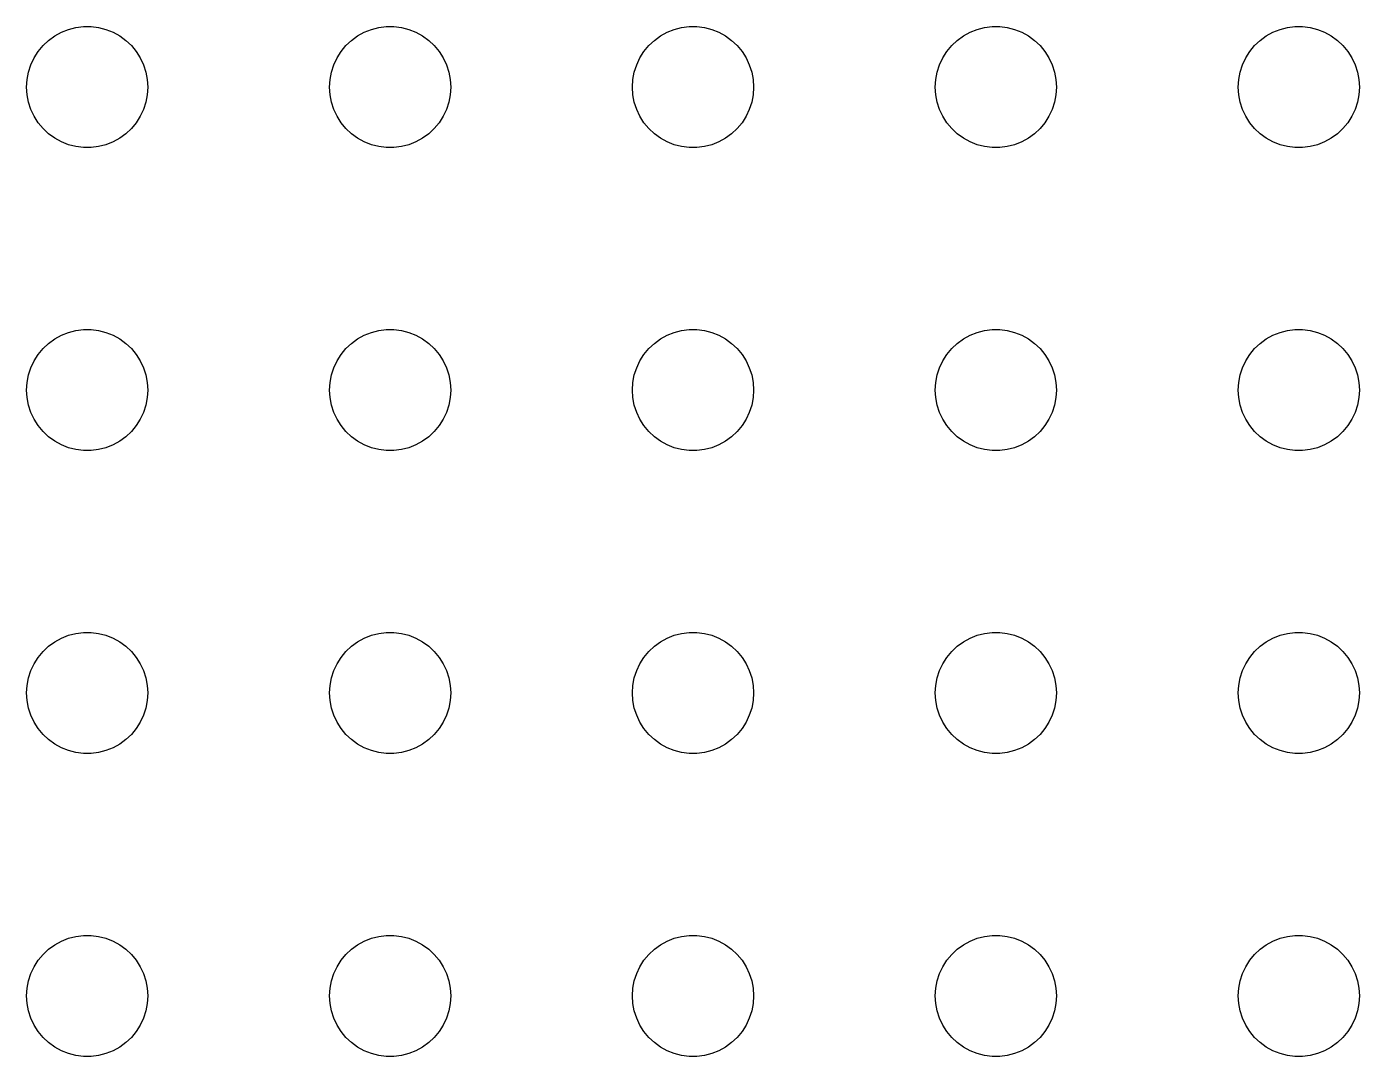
# Model space of a CAD drawing. Header units: metres. Extents: x -134 to 134, y 518 to 1078.
# Drawn here: x -1.5 to 31.5, y 796.5 to 822 of the extents above; entities that cross this region are included whole.
import ezdxf

# ---------------------------------------------------------------- set-up
doc = ezdxf.new("R2010")
doc.units = ezdxf.units.M

msp = doc.modelspace()

# ---------------------------------------------------------------- linework, layer by layer
for p, q in [((-0.95613, 821.656), (-0.80373, 821.766)), ((-0.80373, 821.766), (-0.63866, 821.857)), ((-0.63866, 821.857), (-0.46352, 821.927)), ((-0.46352, 821.927), (-0.28107, 821.973)), ((-0.28107, 821.973), (-0.09418, 821.997)), ((-0.09418, 821.997), (0.09418, 821.997)), ((0.09418, 821.997), (0.28107, 821.973)), ((0.28107, 821.973), (0.46352, 821.927)), ((0.46352, 821.927), (0.63866, 821.857)), ((0.63866, 821.857), (0.80373, 821.766)), ((0.80373, 821.766), (0.95613, 821.656)), ((6.54385, 821.656), (6.69626, 821.766)), ((6.69626, 821.766), (6.86133, 821.857)), ((6.86133, 821.857), (7.03647, 821.927)), ((7.03647, 821.927), (7.21892, 821.973)), ((7.21892, 821.973), (7.40581, 821.997)), ((7.40581, 821.997), (7.59418, 821.997)), ((7.59418, 821.997), (7.78107, 821.973)), ((7.78107, 821.973), (7.96352, 821.927)), ((7.96352, 821.927), (8.13866, 821.857)), ((8.13866, 821.857), (8.30373, 821.766)), ((8.30373, 821.766), (8.45613, 821.656)), ((14.0439, 821.656), (14.1963, 821.766)), ((14.1963, 821.766), (14.3613, 821.857)), ((14.3613, 821.857), (14.5365, 821.927)), ((14.5365, 821.927), (14.7189, 821.973)), ((14.7189, 821.973), (14.9058, 821.997)), ((14.9058, 821.997), (15.0942, 821.997)), ((15.0942, 821.997), (15.2811, 821.973)), ((15.2811, 821.973), (15.4635, 821.927)), ((15.4635, 821.927), (15.6387, 821.857)), ((15.6387, 821.857), (15.8037, 821.766)), ((15.8037, 821.766), (15.9561, 821.656)), ((21.5439, 821.656), (21.6963, 821.766)), ((21.6963, 821.766), (21.8613, 821.857)), ((21.8613, 821.857), (22.0365, 821.927)), ((22.0365, 821.927), (22.2189, 821.973)), ((22.2189, 821.973), (22.4058, 821.997)), ((22.4058, 821.997), (22.5942, 821.997)), ((22.5942, 821.997), (22.7811, 821.973)), ((22.7811, 821.973), (22.9635, 821.927)), ((22.9635, 821.927), (23.1387, 821.857)), ((23.1387, 821.857), (23.3037, 821.766)), ((23.3037, 821.766), (23.4561, 821.656)), ((29.0439, 821.656), (29.1963, 821.766)), ((29.1963, 821.766), (29.3613, 821.857)), ((29.3613, 821.857), (29.5365, 821.927)), ((29.5365, 821.927), (29.7189, 821.973)), ((29.7189, 821.973), (29.9058, 821.997)), ((29.9058, 821.997), (30.0942, 821.997)), ((30.0942, 821.997), (30.2811, 821.973)), ((30.2811, 821.973), (30.4635, 821.927)), ((30.4635, 821.927), (30.6387, 821.857)), ((30.6387, 821.857), (30.8037, 821.766)), ((30.8037, 821.766), (30.9561, 821.656)), ((-1.31445, 821.223), (-1.21352, 821.382)), ((-1.21352, 821.382), (-1.09344, 821.527)), ((-1.09344, 821.527), (-0.95613, 821.656)), ((0.95613, 821.656), (1.09344, 821.527)), ((1.09344, 821.527), (1.21352, 821.382)), ((1.21352, 821.382), (1.31445, 821.223)), ((6.18553, 821.223), (6.28647, 821.382)), ((6.28647, 821.382), (6.40654, 821.527)), ((6.40654, 821.527), (6.54385, 821.656)), ((8.45613, 821.656), (8.59344, 821.527)), ((8.59344, 821.527), (8.71352, 821.382)), ((8.71352, 821.382), (8.81445, 821.223)), ((13.6855, 821.223), (13.7865, 821.382)), ((13.7865, 821.382), (13.9065, 821.527)), ((13.9065, 821.527), (14.0439, 821.656)), ((15.9561, 821.656), (16.0934, 821.527)), ((16.0934, 821.527), (16.2135, 821.382)), ((16.2135, 821.382), (16.3145, 821.223)), ((21.1855, 821.223), (21.2865, 821.382)), ((21.2865, 821.382), (21.4065, 821.527)), ((21.4065, 821.527), (21.5439, 821.656)), ((23.4561, 821.656), (23.5934, 821.527)), ((23.5934, 821.527), (23.7135, 821.382)), ((23.7135, 821.382), (23.8145, 821.223)), ((28.6855, 821.223), (28.7865, 821.382)), ((28.7865, 821.382), (28.9065, 821.527)), ((28.9065, 821.527), (29.0439, 821.656)), ((30.9561, 821.656), (31.0934, 821.527)), ((31.0934, 821.527), (31.2135, 821.382)), ((31.2135, 821.382), (31.3145, 821.223)), ((-1.45287, 820.873), (-1.39465, 821.052)), ((-1.39465, 821.052), (-1.31445, 821.223)), ((1.31445, 821.223), (1.39465, 821.052)), ((1.39465, 821.052), (1.45287, 820.873)), ((6.04712, 820.873), (6.10533, 821.052)), ((6.10533, 821.052), (6.18553, 821.223)), ((8.81445, 821.223), (8.89465, 821.052)), ((8.89465, 821.052), (8.95287, 820.873)), ((13.5471, 820.873), (13.6053, 821.052)), ((13.6053, 821.052), (13.6855, 821.223)), ((16.3145, 821.223), (16.3947, 821.052)), ((16.3947, 821.052), (16.4529, 820.873)), ((21.0471, 820.873), (21.1053, 821.052)), ((21.1053, 821.052), (21.1855, 821.223)), ((23.8145, 821.223), (23.8947, 821.052)), ((23.8947, 821.052), (23.9529, 820.873)), ((28.5471, 820.873), (28.6053, 821.052)), ((28.6053, 821.052), (28.6855, 821.223)), ((31.3145, 821.223), (31.3947, 821.052)), ((31.3947, 821.052), (31.4529, 820.873)), ((-1.48816, 820.688), (-1.45287, 820.873)), ((1.45287, 820.873), (1.48816, 820.688)), ((6.01183, 820.688), (6.04712, 820.873)), ((8.95287, 820.873), (8.98816, 820.688)), ((13.5118, 820.688), (13.5471, 820.873)), ((16.4529, 820.873), (16.4882, 820.688)), ((21.0118, 820.688), (21.0471, 820.873)), ((23.9529, 820.873), (23.9882, 820.688)), ((28.5118, 820.688), (28.5471, 820.873)), ((31.4529, 820.873), (31.4882, 820.688)), ((-1.5, 820.5), (-1.48816, 820.688)), ((-1.48816, 820.312), (-1.5, 820.5)), ((1.48816, 820.688), (1.5, 820.5)), ((1.5, 820.5), (1.48816, 820.312)), ((6, 820.5), (6.01183, 820.688)), ((6.01183, 820.312), (6, 820.5)), ((8.98816, 820.688), (9, 820.5)), ((9, 820.5), (8.98816, 820.312)), ((13.5, 820.5), (13.5118, 820.688)), ((13.5118, 820.312), (13.5, 820.5)), ((16.4882, 820.688), (16.5, 820.5)), ((16.5, 820.5), (16.4882, 820.312)), ((21, 820.5), (21.0118, 820.688)), ((21.0118, 820.312), (21, 820.5)), ((23.9882, 820.688), (24, 820.5)), ((24, 820.5), (23.9882, 820.312)), ((28.5, 820.5), (28.5118, 820.688)), ((28.5118, 820.312), (28.5, 820.5)), ((31.4882, 820.688), (31.5, 820.5)), ((31.5, 820.5), (31.4882, 820.312)), ((-1.45287, 820.127), (-1.48816, 820.312)), ((-1.39465, 819.948), (-1.45287, 820.127)), ((1.45287, 820.127), (1.39465, 819.948)), ((1.48816, 820.312), (1.45287, 820.127)), ((6.04712, 820.127), (6.01183, 820.312)), ((6.10533, 819.948), (6.04712, 820.127)), ((8.95287, 820.127), (8.89465, 819.948)), ((8.98816, 820.312), (8.95287, 820.127)), ((13.5471, 820.127), (13.5118, 820.312)), ((13.6053, 819.948), (13.5471, 820.127)), ((16.4529, 820.127), (16.3947, 819.948)), ((16.4882, 820.312), (16.4529, 820.127)), ((21.0471, 820.127), (21.0118, 820.312)), ((21.1053, 819.948), (21.0471, 820.127)), ((23.9529, 820.127), (23.8947, 819.948)), ((23.9882, 820.312), (23.9529, 820.127)), ((28.5471, 820.127), (28.5118, 820.312)), ((28.6053, 819.948), (28.5471, 820.127)), ((31.4529, 820.127), (31.3947, 819.948)), ((31.4882, 820.312), (31.4529, 820.127)), ((-1.31445, 819.777), (-1.39465, 819.948)), ((-1.21352, 819.618), (-1.31445, 819.777)), ((1.31445, 819.777), (1.21352, 819.618)), ((1.39465, 819.948), (1.31445, 819.777)), ((6.18553, 819.777), (6.10533, 819.948)), ((6.28647, 819.618), (6.18553, 819.777)), ((8.81445, 819.777), (8.71352, 819.618)), ((8.89465, 819.948), (8.81445, 819.777)), ((13.6855, 819.777), (13.6053, 819.948)), ((13.7865, 819.618), (13.6855, 819.777)), ((16.3145, 819.777), (16.2135, 819.618)), ((16.3947, 819.948), (16.3145, 819.777)), ((21.1855, 819.777), (21.1053, 819.948)), ((21.2865, 819.618), (21.1855, 819.777)), ((23.8145, 819.777), (23.7135, 819.618)), ((23.8947, 819.948), (23.8145, 819.777)), ((28.6855, 819.777), (28.6053, 819.948)), ((28.7865, 819.618), (28.6855, 819.777)), ((31.3145, 819.777), (31.2135, 819.618)), ((31.3947, 819.948), (31.3145, 819.777)), ((-1.09344, 819.473), (-1.21352, 819.618)), ((-0.95613, 819.344), (-1.09344, 819.473)), ((1.09344, 819.473), (0.95613, 819.344)), ((1.21352, 819.618), (1.09344, 819.473)), ((6.40654, 819.473), (6.28647, 819.618)), ((6.54385, 819.344), (6.40654, 819.473)), ((8.59344, 819.473), (8.45613, 819.344)), ((8.71352, 819.618), (8.59344, 819.473)), ((13.9065, 819.473), (13.7865, 819.618)), ((14.0439, 819.344), (13.9065, 819.473)), ((16.0934, 819.473), (15.9561, 819.344)), ((16.2135, 819.618), (16.0934, 819.473)), ((21.4065, 819.473), (21.2865, 819.618)), ((21.5439, 819.344), (21.4065, 819.473)), ((23.5934, 819.473), (23.4561, 819.344)), ((23.7135, 819.618), (23.5934, 819.473)), ((28.9065, 819.473), (28.7865, 819.618)), ((29.0439, 819.344), (28.9065, 819.473)), ((31.0934, 819.473), (30.9561, 819.344)), ((31.2135, 819.618), (31.0934, 819.473)), ((-0.80373, 819.234), (-0.95613, 819.344)), ((-0.63866, 819.143), (-0.80373, 819.234)), ((-0.46352, 819.073), (-0.63866, 819.143)), ((-0.28107, 819.027), (-0.46352, 819.073)), ((0.46352, 819.073), (0.28107, 819.027)), ((0.63866, 819.143), (0.46352, 819.073)), ((0.80373, 819.234), (0.63866, 819.143)), ((0.95613, 819.344), (0.80373, 819.234)), ((6.69626, 819.234), (6.54385, 819.344)), ((6.86133, 819.143), (6.69626, 819.234)), ((7.03647, 819.073), (6.86133, 819.143)), ((7.21892, 819.027), (7.03647, 819.073)), ((7.96352, 819.073), (7.78107, 819.027)), ((8.13866, 819.143), (7.96352, 819.073)), ((8.30373, 819.234), (8.13866, 819.143)), ((8.45613, 819.344), (8.30373, 819.234)), ((14.1963, 819.234), (14.0439, 819.344)), ((14.3613, 819.143), (14.1963, 819.234)), ((14.5365, 819.073), (14.3613, 819.143)), ((14.7189, 819.027), (14.5365, 819.073)), ((15.4635, 819.073), (15.2811, 819.027)), ((15.6387, 819.143), (15.4635, 819.073)), ((15.8037, 819.234), (15.6387, 819.143)), ((15.9561, 819.344), (15.8037, 819.234)), ((21.6963, 819.234), (21.5439, 819.344)), ((21.8613, 819.143), (21.6963, 819.234)), ((22.0365, 819.073), (21.8613, 819.143)), ((22.2189, 819.027), (22.0365, 819.073)), ((22.9635, 819.073), (22.7811, 819.027)), ((23.1387, 819.143), (22.9635, 819.073)), ((23.3037, 819.234), (23.1387, 819.143)), ((23.4561, 819.344), (23.3037, 819.234)), ((29.1963, 819.234), (29.0439, 819.344)), ((29.3613, 819.143), (29.1963, 819.234)), ((29.5365, 819.073), (29.3613, 819.143)), ((29.7189, 819.027), (29.5365, 819.073)), ((30.4635, 819.073), (30.2811, 819.027)), ((30.6387, 819.143), (30.4635, 819.073)), ((30.8037, 819.234), (30.6387, 819.143)), ((30.9561, 819.344), (30.8037, 819.234)), ((-0.09418, 819.003), (-0.28107, 819.027)), ((0.09418, 819.003), (-0.09418, 819.003)), ((0.28107, 819.027), (0.09418, 819.003)), ((7.40581, 819.003), (7.21892, 819.027)), ((7.59418, 819.003), (7.40581, 819.003)), ((7.78107, 819.027), (7.59418, 819.003)), ((14.9058, 819.003), (14.7189, 819.027)), ((15.0942, 819.003), (14.9058, 819.003)), ((15.2811, 819.027), (15.0942, 819.003)), ((22.4058, 819.003), (22.2189, 819.027)), ((22.5942, 819.003), (22.4058, 819.003)), ((22.7811, 819.027), (22.5942, 819.003)), ((29.9058, 819.003), (29.7189, 819.027)), ((30.0942, 819.003), (29.9058, 819.003)), ((30.2811, 819.027), (30.0942, 819.003)), ((-0.46352, 814.427), (-0.28107, 814.473)), ((-0.28107, 814.473), (-0.09418, 814.497)), ((-0.09418, 814.497), (0.09418, 814.497)), ((0.09418, 814.497), (0.28107, 814.473)), ((0.28107, 814.473), (0.46352, 814.427)), ((7.03647, 814.427), (7.21892, 814.473)), ((7.21892, 814.473), (7.40581, 814.497)), ((7.40581, 814.497), (7.59418, 814.497)), ((7.59418, 814.497), (7.78107, 814.473)), ((7.78107, 814.473), (7.96352, 814.427)), ((14.5365, 814.427), (14.7189, 814.473)), ((14.7189, 814.473), (14.9058, 814.497)), ((14.9058, 814.497), (15.0942, 814.497)), ((15.0942, 814.497), (15.2811, 814.473)), ((15.2811, 814.473), (15.4635, 814.427)), ((22.0365, 814.427), (22.2189, 814.473)), ((22.2189, 814.473), (22.4058, 814.497)), ((22.4058, 814.497), (22.5942, 814.497)), ((22.5942, 814.497), (22.7811, 814.473)), ((22.7811, 814.473), (22.9635, 814.427)), ((29.5365, 814.427), (29.7189, 814.473)), ((29.7189, 814.473), (29.9058, 814.497)), ((29.9058, 814.497), (30.0942, 814.497)), ((30.0942, 814.497), (30.2811, 814.473)), ((30.2811, 814.473), (30.4635, 814.427)), ((-1.09344, 814.027), (-0.95613, 814.156)), ((-0.95613, 814.156), (-0.80373, 814.266)), ((-0.80373, 814.266), (-0.63866, 814.357)), ((-0.63866, 814.357), (-0.46352, 814.427)), ((0.46352, 814.427), (0.63866, 814.357)), ((0.63866, 814.357), (0.80373, 814.266)), ((0.80373, 814.266), (0.95613, 814.156)), ((0.95613, 814.156), (1.09344, 814.027)), ((6.40654, 814.027), (6.54385, 814.156)), ((6.54385, 814.156), (6.69626, 814.266)), ((6.69626, 814.266), (6.86133, 814.357)), ((6.86133, 814.357), (7.03647, 814.427)), ((7.96352, 814.427), (8.13866, 814.357)), ((8.13866, 814.357), (8.30373, 814.266)), ((8.30373, 814.266), (8.45613, 814.156)), ((8.45613, 814.156), (8.59344, 814.027)), ((13.9065, 814.027), (14.0439, 814.156)), ((14.0439, 814.156), (14.1963, 814.266)), ((14.1963, 814.266), (14.3613, 814.357)), ((14.3613, 814.357), (14.5365, 814.427)), ((15.4635, 814.427), (15.6387, 814.357)), ((15.6387, 814.357), (15.8037, 814.266)), ((15.8037, 814.266), (15.9561, 814.156)), ((15.9561, 814.156), (16.0934, 814.027)), ((21.4065, 814.027), (21.5439, 814.156)), ((21.5439, 814.156), (21.6963, 814.266)), ((21.6963, 814.266), (21.8613, 814.357)), ((21.8613, 814.357), (22.0365, 814.427)), ((22.9635, 814.427), (23.1387, 814.357)), ((23.1387, 814.357), (23.3037, 814.266)), ((23.3037, 814.266), (23.4561, 814.156)), ((23.4561, 814.156), (23.5934, 814.027)), ((28.9065, 814.027), (29.0439, 814.156)), ((29.0439, 814.156), (29.1963, 814.266)), ((29.1963, 814.266), (29.3613, 814.357)), ((29.3613, 814.357), (29.5365, 814.427)), ((30.4635, 814.427), (30.6387, 814.357)), ((30.6387, 814.357), (30.8037, 814.266)), ((30.8037, 814.266), (30.9561, 814.156)), ((30.9561, 814.156), (31.0934, 814.027)), ((-1.31445, 813.723), (-1.21352, 813.882)), ((-1.21352, 813.882), (-1.09344, 814.027)), ((1.09344, 814.027), (1.21352, 813.882)), ((1.21352, 813.882), (1.31445, 813.723)), ((6.18553, 813.723), (6.28647, 813.882)), ((6.28647, 813.882), (6.40654, 814.027)), ((8.59344, 814.027), (8.71352, 813.882)), ((8.71352, 813.882), (8.81445, 813.723)), ((13.6855, 813.723), (13.7865, 813.882)), ((13.7865, 813.882), (13.9065, 814.027)), ((16.0934, 814.027), (16.2135, 813.882)), ((16.2135, 813.882), (16.3145, 813.723)), ((21.1855, 813.723), (21.2865, 813.882)), ((21.2865, 813.882), (21.4065, 814.027)), ((23.5934, 814.027), (23.7135, 813.882)), ((23.7135, 813.882), (23.8145, 813.723)), ((28.6855, 813.723), (28.7865, 813.882)), ((28.7865, 813.882), (28.9065, 814.027)), ((31.0934, 814.027), (31.2135, 813.882)), ((31.2135, 813.882), (31.3145, 813.723)), ((-1.45287, 813.373), (-1.39465, 813.552)), ((-1.39465, 813.552), (-1.31445, 813.723)), ((1.31445, 813.723), (1.39465, 813.552)), ((1.39465, 813.552), (1.45287, 813.373)), ((6.04712, 813.373), (6.10533, 813.552)), ((6.10533, 813.552), (6.18553, 813.723)), ((8.81445, 813.723), (8.89465, 813.552)), ((8.89465, 813.552), (8.95287, 813.373)), ((13.5471, 813.373), (13.6053, 813.552)), ((13.6053, 813.552), (13.6855, 813.723)), ((16.3145, 813.723), (16.3947, 813.552)), ((16.3947, 813.552), (16.4529, 813.373)), ((21.0471, 813.373), (21.1053, 813.552)), ((21.1053, 813.552), (21.1855, 813.723)), ((23.8145, 813.723), (23.8947, 813.552)), ((23.8947, 813.552), (23.9529, 813.373)), ((28.5471, 813.373), (28.6053, 813.552)), ((28.6053, 813.552), (28.6855, 813.723)), ((31.3145, 813.723), (31.3947, 813.552)), ((31.3947, 813.552), (31.4529, 813.373)), ((-1.5, 813), (-1.48816, 813.188)), ((-1.48816, 813.188), (-1.45287, 813.373)), ((1.45287, 813.373), (1.48816, 813.188)), ((1.48816, 813.188), (1.5, 813)), ((6, 813), (6.01183, 813.188)), ((6.01183, 813.188), (6.04712, 813.373)), ((8.95287, 813.373), (8.98816, 813.188)), ((8.98816, 813.188), (9, 813)), ((13.5, 813), (13.5118, 813.188)), ((13.5118, 813.188), (13.5471, 813.373)), ((16.4529, 813.373), (16.4882, 813.188)), ((16.4882, 813.188), (16.5, 813)), ((21, 813), (21.0118, 813.188)), ((21.0118, 813.188), (21.0471, 813.373)), ((23.9529, 813.373), (23.9882, 813.188)), ((23.9882, 813.188), (24, 813)), ((28.5, 813), (28.5118, 813.188)), ((28.5118, 813.188), (28.5471, 813.373)), ((31.4529, 813.373), (31.4882, 813.188)), ((31.4882, 813.188), (31.5, 813)), ((-1.48816, 812.812), (-1.5, 813)), ((-1.45287, 812.627), (-1.48816, 812.812)), ((1.48816, 812.812), (1.45287, 812.627)), ((1.5, 813), (1.48816, 812.812)), ((6.01183, 812.812), (6, 813)), ((6.04712, 812.627), (6.01183, 812.812)), ((8.98816, 812.812), (8.95287, 812.627)), ((9, 813), (8.98816, 812.812)), ((13.5118, 812.812), (13.5, 813)), ((13.5471, 812.627), (13.5118, 812.812)), ((16.4882, 812.812), (16.4529, 812.627)), ((16.5, 813), (16.4882, 812.812)), ((21.0118, 812.812), (21, 813)), ((21.0471, 812.627), (21.0118, 812.812)), ((23.9882, 812.812), (23.9529, 812.627)), ((24, 813), (23.9882, 812.812)), ((28.5118, 812.812), (28.5, 813)), ((28.5471, 812.627), (28.5118, 812.812)), ((31.4882, 812.812), (31.4529, 812.627)), ((31.5, 813), (31.4882, 812.812)), ((-1.39465, 812.448), (-1.45287, 812.627)), ((1.45287, 812.627), (1.39465, 812.448)), ((6.10533, 812.448), (6.04712, 812.627)), ((8.95287, 812.627), (8.89465, 812.448)), ((13.6053, 812.448), (13.5471, 812.627)), ((16.4529, 812.627), (16.3947, 812.448)), ((21.1053, 812.448), (21.0471, 812.627)), ((23.9529, 812.627), (23.8947, 812.448)), ((28.6053, 812.448), (28.5471, 812.627)), ((31.4529, 812.627), (31.3947, 812.448)), ((-1.31445, 812.277), (-1.39465, 812.448)), ((-1.21352, 812.118), (-1.31445, 812.277)), ((1.31445, 812.277), (1.21352, 812.118)), ((1.39465, 812.448), (1.31445, 812.277)), ((6.18553, 812.277), (6.10533, 812.448)), ((6.28647, 812.118), (6.18553, 812.277)), ((8.81445, 812.277), (8.71352, 812.118)), ((8.89465, 812.448), (8.81445, 812.277)), ((13.6855, 812.277), (13.6053, 812.448)), ((13.7865, 812.118), (13.6855, 812.277)), ((16.3145, 812.277), (16.2135, 812.118)), ((16.3947, 812.448), (16.3145, 812.277)), ((21.1855, 812.277), (21.1053, 812.448)), ((21.2865, 812.118), (21.1855, 812.277)), ((23.8145, 812.277), (23.7135, 812.118)), ((23.8947, 812.448), (23.8145, 812.277)), ((28.6855, 812.277), (28.6053, 812.448)), ((28.7865, 812.118), (28.6855, 812.277)), ((31.3145, 812.277), (31.2135, 812.118)), ((31.3947, 812.448), (31.3145, 812.277)), ((-1.09344, 811.973), (-1.21352, 812.118)), ((-0.95613, 811.844), (-1.09344, 811.973)), ((-0.80373, 811.734), (-0.95613, 811.844)), ((0.95613, 811.844), (0.80373, 811.734)), ((1.09344, 811.973), (0.95613, 811.844)), ((1.21352, 812.118), (1.09344, 811.973)), ((6.40654, 811.973), (6.28647, 812.118)), ((6.54385, 811.844), (6.40654, 811.973)), ((6.69626, 811.734), (6.54385, 811.844)), ((8.45613, 811.844), (8.30373, 811.734)), ((8.59344, 811.973), (8.45613, 811.844)), ((8.71352, 812.118), (8.59344, 811.973)), ((13.9065, 811.973), (13.7865, 812.118)), ((14.0439, 811.844), (13.9065, 811.973)), ((14.1963, 811.734), (14.0439, 811.844)), ((15.9561, 811.844), (15.8037, 811.734)), ((16.0934, 811.973), (15.9561, 811.844)), ((16.2135, 812.118), (16.0934, 811.973)), ((21.4065, 811.973), (21.2865, 812.118)), ((21.5439, 811.844), (21.4065, 811.973)), ((21.6963, 811.734), (21.5439, 811.844)), ((23.4561, 811.844), (23.3037, 811.734)), ((23.5934, 811.973), (23.4561, 811.844)), ((23.7135, 812.118), (23.5934, 811.973)), ((28.9065, 811.973), (28.7865, 812.118)), ((29.0439, 811.844), (28.9065, 811.973)), ((29.1963, 811.734), (29.0439, 811.844)), ((30.9561, 811.844), (30.8037, 811.734)), ((31.0934, 811.973), (30.9561, 811.844)), ((31.2135, 812.118), (31.0934, 811.973)), ((-0.63866, 811.643), (-0.80373, 811.734)), ((-0.46352, 811.573), (-0.63866, 811.643)), ((-0.28107, 811.527), (-0.46352, 811.573)), ((-0.09418, 811.503), (-0.28107, 811.527)), ((0.09418, 811.503), (-0.09418, 811.503)), ((0.28107, 811.527), (0.09418, 811.503)), ((0.46352, 811.573), (0.28107, 811.527)), ((0.63866, 811.643), (0.46352, 811.573)), ((0.80373, 811.734), (0.63866, 811.643)), ((6.86133, 811.643), (6.69626, 811.734)), ((7.03647, 811.573), (6.86133, 811.643)), ((7.21892, 811.527), (7.03647, 811.573)), ((7.40581, 811.503), (7.21892, 811.527)), ((7.59418, 811.503), (7.40581, 811.503)), ((7.78107, 811.527), (7.59418, 811.503)), ((7.96352, 811.573), (7.78107, 811.527)), ((8.13866, 811.643), (7.96352, 811.573)), ((8.30373, 811.734), (8.13866, 811.643)), ((14.3613, 811.643), (14.1963, 811.734)), ((14.5365, 811.573), (14.3613, 811.643)), ((14.7189, 811.527), (14.5365, 811.573)), ((14.9058, 811.503), (14.7189, 811.527)), ((15.0942, 811.503), (14.9058, 811.503)), ((15.2811, 811.527), (15.0942, 811.503)), ((15.4635, 811.573), (15.2811, 811.527)), ((15.6387, 811.643), (15.4635, 811.573)), ((15.8037, 811.734), (15.6387, 811.643)), ((21.8613, 811.643), (21.6963, 811.734)), ((22.0365, 811.573), (21.8613, 811.643)), ((22.2189, 811.527), (22.0365, 811.573)), ((22.4058, 811.503), (22.2189, 811.527)), ((22.5942, 811.503), (22.4058, 811.503)), ((22.7811, 811.527), (22.5942, 811.503)), ((22.9635, 811.573), (22.7811, 811.527)), ((23.1387, 811.643), (22.9635, 811.573)), ((23.3037, 811.734), (23.1387, 811.643)), ((29.3613, 811.643), (29.1963, 811.734)), ((29.5365, 811.573), (29.3613, 811.643)), ((29.7189, 811.527), (29.5365, 811.573)), ((29.9058, 811.503), (29.7189, 811.527)), ((30.0942, 811.503), (29.9058, 811.503)), ((30.2811, 811.527), (30.0942, 811.503)), ((30.4635, 811.573), (30.2811, 811.527)), ((30.6387, 811.643), (30.4635, 811.573)), ((30.8037, 811.734), (30.6387, 811.643)), ((-0.80373, 806.766), (-0.63866, 806.857)), ((-0.63866, 806.857), (-0.46352, 806.927)), ((-0.46352, 806.927), (-0.28107, 806.973)), ((-0.28107, 806.973), (-0.09418, 806.997)), ((-0.09418, 806.997), (0.09418, 806.997)), ((0.09418, 806.997), (0.28107, 806.973)), ((0.28107, 806.973), (0.46352, 806.927)), ((0.46352, 806.927), (0.63866, 806.857)), ((0.63866, 806.857), (0.80373, 806.766)), ((6.69626, 806.766), (6.86133, 806.857)), ((6.86133, 806.857), (7.03647, 806.927)), ((7.03647, 806.927), (7.21892, 806.973)), ((7.21892, 806.973), (7.40581, 806.997)), ((7.40581, 806.997), (7.59418, 806.997)), ((7.59418, 806.997), (7.78107, 806.973)), ((7.78107, 806.973), (7.96352, 806.927)), ((7.96352, 806.927), (8.13866, 806.857)), ((8.13866, 806.857), (8.30373, 806.766)), ((14.1963, 806.766), (14.3613, 806.857)), ((14.3613, 806.857), (14.5365, 806.927)), ((14.5365, 806.927), (14.7189, 806.973)), ((14.7189, 806.973), (14.9058, 806.997)), ((14.9058, 806.997), (15.0942, 806.997)), ((15.0942, 806.997), (15.2811, 806.973)), ((15.2811, 806.973), (15.4635, 806.927)), ((15.4635, 806.927), (15.6387, 806.857)), ((15.6387, 806.857), (15.8037, 806.766)), ((21.6963, 806.766), (21.8613, 806.857)), ((21.8613, 806.857), (22.0365, 806.927)), ((22.0365, 806.927), (22.2189, 806.973)), ((22.2189, 806.973), (22.4058, 806.997)), ((22.4058, 806.997), (22.5942, 806.997)), ((22.5942, 806.997), (22.7811, 806.973)), ((22.7811, 806.973), (22.9635, 806.927)), ((22.9635, 806.927), (23.1387, 806.857)), ((23.1387, 806.857), (23.3037, 806.766)), ((29.1963, 806.766), (29.3613, 806.857)), ((29.3613, 806.857), (29.5365, 806.927)), ((29.5365, 806.927), (29.7189, 806.973)), ((29.7189, 806.973), (29.9058, 806.997)), ((29.9058, 806.997), (30.0942, 806.997)), ((30.0942, 806.997), (30.2811, 806.973)), ((30.2811, 806.973), (30.4635, 806.927)), ((30.4635, 806.927), (30.6387, 806.857)), ((30.6387, 806.857), (30.8037, 806.766)), ((-1.21352, 806.382), (-1.09344, 806.527)), ((-1.09344, 806.527), (-0.95613, 806.656)), ((-0.95613, 806.656), (-0.80373, 806.766)), ((0.80373, 806.766), (0.95613, 806.656)), ((0.95613, 806.656), (1.09344, 806.527)), ((1.09344, 806.527), (1.21352, 806.382)), ((6.28647, 806.382), (6.40654, 806.527)), ((6.40654, 806.527), (6.54385, 806.656)), ((6.54385, 806.656), (6.69626, 806.766)), ((8.30373, 806.766), (8.45613, 806.656)), ((8.45613, 806.656), (8.59344, 806.527)), ((8.59344, 806.527), (8.71352, 806.382)), ((13.7865, 806.382), (13.9065, 806.527)), ((13.9065, 806.527), (14.0439, 806.656)), ((14.0439, 806.656), (14.1963, 806.766)), ((15.8037, 806.766), (15.9561, 806.656)), ((15.9561, 806.656), (16.0934, 806.527)), ((16.0934, 806.527), (16.2135, 806.382)), ((21.2865, 806.382), (21.4065, 806.527)), ((21.4065, 806.527), (21.5439, 806.656)), ((21.5439, 806.656), (21.6963, 806.766)), ((23.3037, 806.766), (23.4561, 806.656)), ((23.4561, 806.656), (23.5934, 806.527)), ((23.5934, 806.527), (23.7135, 806.382)), ((28.7865, 806.382), (28.9065, 806.527)), ((28.9065, 806.527), (29.0439, 806.656)), ((29.0439, 806.656), (29.1963, 806.766)), ((30.8037, 806.766), (30.9561, 806.656)), ((30.9561, 806.656), (31.0934, 806.527)), ((31.0934, 806.527), (31.2135, 806.382)), ((-1.39465, 806.052), (-1.31445, 806.223)), ((-1.31445, 806.223), (-1.21352, 806.382)), ((1.21352, 806.382), (1.31445, 806.223)), ((1.31445, 806.223), (1.39465, 806.052)), ((6.10533, 806.052), (6.18553, 806.223)), ((6.18553, 806.223), (6.28647, 806.382)), ((8.71352, 806.382), (8.81445, 806.223)), ((8.81445, 806.223), (8.89465, 806.052)), ((13.6053, 806.052), (13.6855, 806.223)), ((13.6855, 806.223), (13.7865, 806.382)), ((16.2135, 806.382), (16.3145, 806.223)), ((16.3145, 806.223), (16.3947, 806.052)), ((21.1053, 806.052), (21.1855, 806.223)), ((21.1855, 806.223), (21.2865, 806.382)), ((23.7135, 806.382), (23.8145, 806.223)), ((23.8145, 806.223), (23.8947, 806.052)), ((28.6053, 806.052), (28.6855, 806.223)), ((28.6855, 806.223), (28.7865, 806.382)), ((31.2135, 806.382), (31.3145, 806.223)), ((31.3145, 806.223), (31.3947, 806.052)), ((-1.48816, 805.688), (-1.45287, 805.873)), ((-1.45287, 805.873), (-1.39465, 806.052)), ((1.39465, 806.052), (1.45287, 805.873)), ((1.45287, 805.873), (1.48816, 805.688)), ((6.01183, 805.688), (6.04712, 805.873)), ((6.04712, 805.873), (6.10533, 806.052)), ((8.89465, 806.052), (8.95287, 805.873)), ((8.95287, 805.873), (8.98816, 805.688)), ((13.5118, 805.688), (13.5471, 805.873)), ((13.5471, 805.873), (13.6053, 806.052)), ((16.3947, 806.052), (16.4529, 805.873)), ((16.4529, 805.873), (16.4882, 805.688)), ((21.0118, 805.688), (21.0471, 805.873)), ((21.0471, 805.873), (21.1053, 806.052)), ((23.8947, 806.052), (23.9529, 805.873)), ((23.9529, 805.873), (23.9882, 805.688)), ((28.5118, 805.688), (28.5471, 805.873)), ((28.5471, 805.873), (28.6053, 806.052)), ((31.3947, 806.052), (31.4529, 805.873)), ((31.4529, 805.873), (31.4882, 805.688)), ((-1.5, 805.5), (-1.48816, 805.688)), ((1.48816, 805.688), (1.5, 805.5)), ((6, 805.5), (6.01183, 805.688)), ((8.98816, 805.688), (9, 805.5)), ((13.5, 805.5), (13.5118, 805.688)), ((16.4882, 805.688), (16.5, 805.5)), ((21, 805.5), (21.0118, 805.688)), ((23.9882, 805.688), (24, 805.5)), ((28.5, 805.5), (28.5118, 805.688)), ((31.4882, 805.688), (31.5, 805.5)), ((-1.48816, 805.312), (-1.5, 805.5)), ((-1.45287, 805.127), (-1.48816, 805.312)), ((1.48816, 805.312), (1.45287, 805.127)), ((1.5, 805.5), (1.48816, 805.312)), ((6.01183, 805.312), (6, 805.5)), ((6.04712, 805.127), (6.01183, 805.312)), ((8.98816, 805.312), (8.95287, 805.127)), ((9, 805.5), (8.98816, 805.312)), ((13.5118, 805.312), (13.5, 805.5)), ((13.5471, 805.127), (13.5118, 805.312)), ((16.4882, 805.312), (16.4529, 805.127)), ((16.5, 805.5), (16.4882, 805.312)), ((21.0118, 805.312), (21, 805.5)), ((21.0471, 805.127), (21.0118, 805.312)), ((23.9882, 805.312), (23.9529, 805.127)), ((24, 805.5), (23.9882, 805.312)), ((28.5118, 805.312), (28.5, 805.5)), ((28.5471, 805.127), (28.5118, 805.312)), ((31.4882, 805.312), (31.4529, 805.127)), ((31.5, 805.5), (31.4882, 805.312)), ((-1.39465, 804.948), (-1.45287, 805.127)), ((-1.31445, 804.777), (-1.39465, 804.948)), ((1.39465, 804.948), (1.31445, 804.777)), ((1.45287, 805.127), (1.39465, 804.948)), ((6.10533, 804.948), (6.04712, 805.127)), ((6.18553, 804.777), (6.10533, 804.948)), ((8.89465, 804.948), (8.81445, 804.777)), ((8.95287, 805.127), (8.89465, 804.948)), ((13.6053, 804.948), (13.5471, 805.127)), ((13.6855, 804.777), (13.6053, 804.948)), ((16.3947, 804.948), (16.3145, 804.777)), ((16.4529, 805.127), (16.3947, 804.948)), ((21.1053, 804.948), (21.0471, 805.127)), ((21.1855, 804.777), (21.1053, 804.948)), ((23.8947, 804.948), (23.8145, 804.777)), ((23.9529, 805.127), (23.8947, 804.948)), ((28.6053, 804.948), (28.5471, 805.127)), ((28.6855, 804.777), (28.6053, 804.948)), ((31.3947, 804.948), (31.3145, 804.777)), ((31.4529, 805.127), (31.3947, 804.948)), ((-1.21352, 804.618), (-1.31445, 804.777)), ((-1.09344, 804.473), (-1.21352, 804.618)), ((1.21352, 804.618), (1.09344, 804.473)), ((1.31445, 804.777), (1.21352, 804.618)), ((6.28647, 804.618), (6.18553, 804.777)), ((6.40654, 804.473), (6.28647, 804.618)), ((8.71352, 804.618), (8.59344, 804.473)), ((8.81445, 804.777), (8.71352, 804.618)), ((13.7865, 804.618), (13.6855, 804.777)), ((13.9065, 804.473), (13.7865, 804.618)), ((16.2135, 804.618), (16.0934, 804.473)), ((16.3145, 804.777), (16.2135, 804.618)), ((21.2865, 804.618), (21.1855, 804.777)), ((21.4065, 804.473), (21.2865, 804.618)), ((23.7135, 804.618), (23.5934, 804.473)), ((23.8145, 804.777), (23.7135, 804.618)), ((28.7865, 804.618), (28.6855, 804.777)), ((28.9065, 804.473), (28.7865, 804.618)), ((31.2135, 804.618), (31.0934, 804.473)), ((31.3145, 804.777), (31.2135, 804.618)), ((-0.95613, 804.344), (-1.09344, 804.473)), ((-0.80373, 804.234), (-0.95613, 804.344)), ((-0.63866, 804.143), (-0.80373, 804.234)), ((0.80373, 804.234), (0.63866, 804.143)), ((0.95613, 804.344), (0.80373, 804.234)), ((1.09344, 804.473), (0.95613, 804.344)), ((6.54385, 804.344), (6.40654, 804.473)), ((6.69626, 804.234), (6.54385, 804.344)), ((6.86133, 804.143), (6.69626, 804.234)), ((8.30373, 804.234), (8.13866, 804.143)), ((8.45613, 804.344), (8.30373, 804.234)), ((8.59344, 804.473), (8.45613, 804.344)), ((14.0439, 804.344), (13.9065, 804.473)), ((14.1963, 804.234), (14.0439, 804.344)), ((14.3613, 804.143), (14.1963, 804.234)), ((15.8037, 804.234), (15.6387, 804.143)), ((15.9561, 804.344), (15.8037, 804.234)), ((16.0934, 804.473), (15.9561, 804.344)), ((21.5439, 804.344), (21.4065, 804.473)), ((21.6963, 804.234), (21.5439, 804.344)), ((21.8613, 804.143), (21.6963, 804.234)), ((23.3037, 804.234), (23.1387, 804.143)), ((23.4561, 804.344), (23.3037, 804.234)), ((23.5934, 804.473), (23.4561, 804.344)), ((29.0439, 804.344), (28.9065, 804.473)), ((29.1963, 804.234), (29.0439, 804.344)), ((29.3613, 804.143), (29.1963, 804.234)), ((30.8037, 804.234), (30.6387, 804.143)), ((30.9561, 804.344), (30.8037, 804.234)), ((31.0934, 804.473), (30.9561, 804.344)), ((-0.46352, 804.073), (-0.63866, 804.143)), ((-0.28107, 804.027), (-0.46352, 804.073)), ((-0.09418, 804.003), (-0.28107, 804.027)), ((0.09418, 804.003), (-0.09418, 804.003)), ((0.28107, 804.027), (0.09418, 804.003)), ((0.46352, 804.073), (0.28107, 804.027)), ((0.63866, 804.143), (0.46352, 804.073)), ((7.03647, 804.073), (6.86133, 804.143)), ((7.21892, 804.027), (7.03647, 804.073)), ((7.40581, 804.003), (7.21892, 804.027)), ((7.59418, 804.003), (7.40581, 804.003)), ((7.78107, 804.027), (7.59418, 804.003)), ((7.96352, 804.073), (7.78107, 804.027)), ((8.13866, 804.143), (7.96352, 804.073)), ((14.5365, 804.073), (14.3613, 804.143)), ((14.7189, 804.027), (14.5365, 804.073)), ((14.9058, 804.003), (14.7189, 804.027)), ((15.0942, 804.003), (14.9058, 804.003)), ((15.2811, 804.027), (15.0942, 804.003)), ((15.4635, 804.073), (15.2811, 804.027)), ((15.6387, 804.143), (15.4635, 804.073)), ((22.0365, 804.073), (21.8613, 804.143)), ((22.2189, 804.027), (22.0365, 804.073)), ((22.4058, 804.003), (22.2189, 804.027)), ((22.5942, 804.003), (22.4058, 804.003)), ((22.7811, 804.027), (22.5942, 804.003)), ((22.9635, 804.073), (22.7811, 804.027)), ((23.1387, 804.143), (22.9635, 804.073)), ((29.5365, 804.073), (29.3613, 804.143)), ((29.7189, 804.027), (29.5365, 804.073)), ((29.9058, 804.003), (29.7189, 804.027)), ((30.0942, 804.003), (29.9058, 804.003)), ((30.2811, 804.027), (30.0942, 804.003)), ((30.4635, 804.073), (30.2811, 804.027)), ((30.6387, 804.143), (30.4635, 804.073)), ((-0.95613, 799.156), (-0.80373, 799.266)), ((-0.80373, 799.266), (-0.63866, 799.357)), ((-0.63866, 799.357), (-0.46352, 799.427)), ((-0.46352, 799.427), (-0.28107, 799.473)), ((-0.28107, 799.473), (-0.09418, 799.497)), ((-0.09418, 799.497), (0.09418, 799.497)), ((0.09418, 799.497), (0.28107, 799.473)), ((0.28107, 799.473), (0.46352, 799.427)), ((0.46352, 799.427), (0.63866, 799.357)), ((0.63866, 799.357), (0.80373, 799.266)), ((0.80373, 799.266), (0.95613, 799.156)), ((6.54385, 799.156), (6.69626, 799.266)), ((6.69626, 799.266), (6.86133, 799.357)), ((6.86133, 799.357), (7.03647, 799.427)), ((7.03647, 799.427), (7.21892, 799.473)), ((7.21892, 799.473), (7.40581, 799.497)), ((7.40581, 799.497), (7.59418, 799.497)), ((7.59418, 799.497), (7.78107, 799.473)), ((7.78107, 799.473), (7.96352, 799.427)), ((7.96352, 799.427), (8.13866, 799.357)), ((8.13866, 799.357), (8.30373, 799.266)), ((8.30373, 799.266), (8.45613, 799.156)), ((14.0439, 799.156), (14.1963, 799.266)), ((14.1963, 799.266), (14.3613, 799.357)), ((14.3613, 799.357), (14.5365, 799.427)), ((14.5365, 799.427), (14.7189, 799.473)), ((14.7189, 799.473), (14.9058, 799.497)), ((14.9058, 799.497), (15.0942, 799.497)), ((15.0942, 799.497), (15.2811, 799.473)), ((15.2811, 799.473), (15.4635, 799.427)), ((15.4635, 799.427), (15.6387, 799.357)), ((15.6387, 799.357), (15.8037, 799.266)), ((15.8037, 799.266), (15.9561, 799.156)), ((21.5439, 799.156), (21.6963, 799.266)), ((21.6963, 799.266), (21.8613, 799.357)), ((21.8613, 799.357), (22.0365, 799.427)), ((22.0365, 799.427), (22.2189, 799.473)), ((22.2189, 799.473), (22.4058, 799.497)), ((22.4058, 799.497), (22.5942, 799.497)), ((22.5942, 799.497), (22.7811, 799.473)), ((22.7811, 799.473), (22.9635, 799.427)), ((22.9635, 799.427), (23.1387, 799.357)), ((23.1387, 799.357), (23.3037, 799.266)), ((23.3037, 799.266), (23.4561, 799.156)), ((29.0439, 799.156), (29.1963, 799.266)), ((29.1963, 799.266), (29.3613, 799.357)), ((29.3613, 799.357), (29.5365, 799.427)), ((29.5365, 799.427), (29.7189, 799.473)), ((29.7189, 799.473), (29.9058, 799.497)), ((29.9058, 799.497), (30.0942, 799.497)), ((30.0942, 799.497), (30.2811, 799.473)), ((30.2811, 799.473), (30.4635, 799.427)), ((30.4635, 799.427), (30.6387, 799.357)), ((30.6387, 799.357), (30.8037, 799.266)), ((30.8037, 799.266), (30.9561, 799.156)), ((-1.21352, 798.882), (-1.09344, 799.027)), ((-1.09344, 799.027), (-0.95613, 799.156)), ((0.95613, 799.156), (1.09344, 799.027)), ((1.09344, 799.027), (1.21352, 798.882)), ((6.28647, 798.882), (6.40654, 799.027)), ((6.40654, 799.027), (6.54385, 799.156)), ((8.45613, 799.156), (8.59344, 799.027)), ((8.59344, 799.027), (8.71352, 798.882)), ((13.7865, 798.882), (13.9065, 799.027)), ((13.9065, 799.027), (14.0439, 799.156)), ((15.9561, 799.156), (16.0934, 799.027)), ((16.0934, 799.027), (16.2135, 798.882)), ((21.2865, 798.882), (21.4065, 799.027)), ((21.4065, 799.027), (21.5439, 799.156)), ((23.4561, 799.156), (23.5934, 799.027)), ((23.5934, 799.027), (23.7135, 798.882)), ((28.7865, 798.882), (28.9065, 799.027)), ((28.9065, 799.027), (29.0439, 799.156)), ((30.9561, 799.156), (31.0934, 799.027)), ((31.0934, 799.027), (31.2135, 798.882)), ((-1.39465, 798.552), (-1.31445, 798.723)), ((-1.31445, 798.723), (-1.21352, 798.882)), ((1.21352, 798.882), (1.31445, 798.723)), ((1.31445, 798.723), (1.39465, 798.552)), ((6.10533, 798.552), (6.18553, 798.723)), ((6.18553, 798.723), (6.28647, 798.882)), ((8.71352, 798.882), (8.81445, 798.723)), ((8.81445, 798.723), (8.89465, 798.552)), ((13.6053, 798.552), (13.6855, 798.723)), ((13.6855, 798.723), (13.7865, 798.882)), ((16.2135, 798.882), (16.3145, 798.723)), ((16.3145, 798.723), (16.3947, 798.552)), ((21.1053, 798.552), (21.1855, 798.723)), ((21.1855, 798.723), (21.2865, 798.882)), ((23.7135, 798.882), (23.8145, 798.723)), ((23.8145, 798.723), (23.8947, 798.552)), ((28.6053, 798.552), (28.6855, 798.723)), ((28.6855, 798.723), (28.7865, 798.882)), ((31.2135, 798.882), (31.3145, 798.723)), ((31.3145, 798.723), (31.3947, 798.552)), ((-1.48816, 798.188), (-1.45287, 798.373)), ((-1.45287, 798.373), (-1.39465, 798.552)), ((1.39465, 798.552), (1.45287, 798.373)), ((1.45287, 798.373), (1.48816, 798.188)), ((6.01183, 798.188), (6.04712, 798.373)), ((6.04712, 798.373), (6.10533, 798.552)), ((8.89465, 798.552), (8.95287, 798.373)), ((8.95287, 798.373), (8.98816, 798.188)), ((13.5118, 798.188), (13.5471, 798.373)), ((13.5471, 798.373), (13.6053, 798.552)), ((16.3947, 798.552), (16.4529, 798.373)), ((16.4529, 798.373), (16.4882, 798.188)), ((21.0118, 798.188), (21.0471, 798.373)), ((21.0471, 798.373), (21.1053, 798.552)), ((23.8947, 798.552), (23.9529, 798.373)), ((23.9529, 798.373), (23.9882, 798.188)), ((28.5118, 798.188), (28.5471, 798.373)), ((28.5471, 798.373), (28.6053, 798.552)), ((31.3947, 798.552), (31.4529, 798.373)), ((31.4529, 798.373), (31.4882, 798.188)), ((-1.5, 798), (-1.48816, 798.188)), ((-1.48816, 797.812), (-1.5, 798)), ((1.48816, 798.188), (1.5, 798)), ((1.5, 798), (1.48816, 797.812)), ((6, 798), (6.01183, 798.188)), ((6.01183, 797.812), (6, 798)), ((8.98816, 798.188), (9, 798)), ((9, 798), (8.98816, 797.812)), ((13.5, 798), (13.5118, 798.188)), ((13.5118, 797.812), (13.5, 798)), ((16.4882, 798.188), (16.5, 798)), ((16.5, 798), (16.4882, 797.812)), ((21, 798), (21.0118, 798.188)), ((21.0118, 797.812), (21, 798)), ((23.9882, 798.188), (24, 798)), ((24, 798), (23.9882, 797.812)), ((28.5, 798), (28.5118, 798.188)), ((28.5118, 797.812), (28.5, 798)), ((31.4882, 798.188), (31.5, 798)), ((31.5, 798), (31.4882, 797.812)), ((-1.45287, 797.627), (-1.48816, 797.812)), ((-1.39465, 797.448), (-1.45287, 797.627)), ((1.45287, 797.627), (1.39465, 797.448)), ((1.48816, 797.812), (1.45287, 797.627)), ((6.04712, 797.627), (6.01183, 797.812)), ((6.10533, 797.448), (6.04712, 797.627)), ((8.95287, 797.627), (8.89465, 797.448)), ((8.98816, 797.812), (8.95287, 797.627)), ((13.5471, 797.627), (13.5118, 797.812)), ((13.6053, 797.448), (13.5471, 797.627)), ((16.4529, 797.627), (16.3947, 797.448)), ((16.4882, 797.812), (16.4529, 797.627)), ((21.0471, 797.627), (21.0118, 797.812)), ((21.1053, 797.448), (21.0471, 797.627)), ((23.9529, 797.627), (23.8947, 797.448)), ((23.9882, 797.812), (23.9529, 797.627)), ((28.5471, 797.627), (28.5118, 797.812)), ((28.6053, 797.448), (28.5471, 797.627)), ((31.4529, 797.627), (31.3947, 797.448)), ((31.4882, 797.812), (31.4529, 797.627)), ((-1.31445, 797.277), (-1.39465, 797.448)), ((1.39465, 797.448), (1.31445, 797.277)), ((6.18553, 797.277), (6.10533, 797.448)), ((8.89465, 797.448), (8.81445, 797.277)), ((13.6855, 797.277), (13.6053, 797.448)), ((16.3947, 797.448), (16.3145, 797.277)), ((21.1855, 797.277), (21.1053, 797.448)), ((23.8947, 797.448), (23.8145, 797.277)), ((28.6855, 797.277), (28.6053, 797.448)), ((31.3947, 797.448), (31.3145, 797.277)), ((-1.21352, 797.118), (-1.31445, 797.277)), ((-1.09344, 796.973), (-1.21352, 797.118)), ((-0.95613, 796.844), (-1.09344, 796.973)), ((1.09344, 796.973), (0.95613, 796.844)), ((1.21352, 797.118), (1.09344, 796.973)), ((1.31445, 797.277), (1.21352, 797.118)), ((6.28647, 797.118), (6.18553, 797.277)), ((6.40654, 796.973), (6.28647, 797.118)), ((6.54385, 796.844), (6.40654, 796.973)), ((8.59344, 796.973), (8.45613, 796.844)), ((8.71352, 797.118), (8.59344, 796.973)), ((8.81445, 797.277), (8.71352, 797.118)), ((13.7865, 797.118), (13.6855, 797.277)), ((13.9065, 796.973), (13.7865, 797.118)), ((14.0439, 796.844), (13.9065, 796.973)), ((16.0934, 796.973), (15.9561, 796.844)), ((16.2135, 797.118), (16.0934, 796.973)), ((16.3145, 797.277), (16.2135, 797.118)), ((21.2865, 797.118), (21.1855, 797.277)), ((21.4065, 796.973), (21.2865, 797.118)), ((21.5439, 796.844), (21.4065, 796.973)), ((23.5934, 796.973), (23.4561, 796.844)), ((23.7135, 797.118), (23.5934, 796.973)), ((23.8145, 797.277), (23.7135, 797.118)), ((28.7865, 797.118), (28.6855, 797.277)), ((28.9065, 796.973), (28.7865, 797.118)), ((29.0439, 796.844), (28.9065, 796.973)), ((31.0934, 796.973), (30.9561, 796.844)), ((31.2135, 797.118), (31.0934, 796.973)), ((31.3145, 797.277), (31.2135, 797.118)), ((-0.80373, 796.734), (-0.95613, 796.844)), ((-0.63866, 796.643), (-0.80373, 796.734)), ((-0.46352, 796.573), (-0.63866, 796.643)), ((0.63866, 796.643), (0.46352, 796.573)), ((0.80373, 796.734), (0.63866, 796.643)), ((0.95613, 796.844), (0.80373, 796.734)), ((6.69626, 796.734), (6.54385, 796.844)), ((6.86133, 796.643), (6.69626, 796.734)), ((7.03647, 796.573), (6.86133, 796.643)), ((8.13866, 796.643), (7.96352, 796.573)), ((8.30373, 796.734), (8.13866, 796.643)), ((8.45613, 796.844), (8.30373, 796.734)), ((14.1963, 796.734), (14.0439, 796.844)), ((14.3613, 796.643), (14.1963, 796.734)), ((14.5365, 796.573), (14.3613, 796.643)), ((15.6387, 796.643), (15.4635, 796.573)), ((15.8037, 796.734), (15.6387, 796.643)), ((15.9561, 796.844), (15.8037, 796.734)), ((21.6963, 796.734), (21.5439, 796.844)), ((21.8613, 796.643), (21.6963, 796.734)), ((22.0365, 796.573), (21.8613, 796.643)), ((23.1387, 796.643), (22.9635, 796.573)), ((23.3037, 796.734), (23.1387, 796.643)), ((23.4561, 796.844), (23.3037, 796.734)), ((29.1963, 796.734), (29.0439, 796.844)), ((29.3613, 796.643), (29.1963, 796.734)), ((29.5365, 796.573), (29.3613, 796.643)), ((30.6387, 796.643), (30.4635, 796.573)), ((30.8037, 796.734), (30.6387, 796.643)), ((30.9561, 796.844), (30.8037, 796.734)), ((-0.28107, 796.527), (-0.46352, 796.573)), ((-0.09418, 796.503), (-0.28107, 796.527)), ((0.09418, 796.503), (-0.09418, 796.503)), ((0.28107, 796.527), (0.09418, 796.503)), ((0.46352, 796.573), (0.28107, 796.527)), ((7.21892, 796.527), (7.03647, 796.573)), ((7.40581, 796.503), (7.21892, 796.527)), ((7.59418, 796.503), (7.40581, 796.503)), ((7.78107, 796.527), (7.59418, 796.503)), ((7.96352, 796.573), (7.78107, 796.527)), ((14.7189, 796.527), (14.5365, 796.573)), ((14.9058, 796.503), (14.7189, 796.527)), ((15.0942, 796.503), (14.9058, 796.503)), ((15.2811, 796.527), (15.0942, 796.503)), ((15.4635, 796.573), (15.2811, 796.527)), ((22.2189, 796.527), (22.0365, 796.573)), ((22.4058, 796.503), (22.2189, 796.527)), ((22.5942, 796.503), (22.4058, 796.503)), ((22.7811, 796.527), (22.5942, 796.503)), ((22.9635, 796.573), (22.7811, 796.527)), ((29.7189, 796.527), (29.5365, 796.573)), ((29.9058, 796.503), (29.7189, 796.527)), ((30.0942, 796.503), (29.9058, 796.503)), ((30.2811, 796.527), (30.0942, 796.503)), ((30.4635, 796.573), (30.2811, 796.527))]:
    msp.add_line(p, q)

doc.saveas('drawing.dxf')
